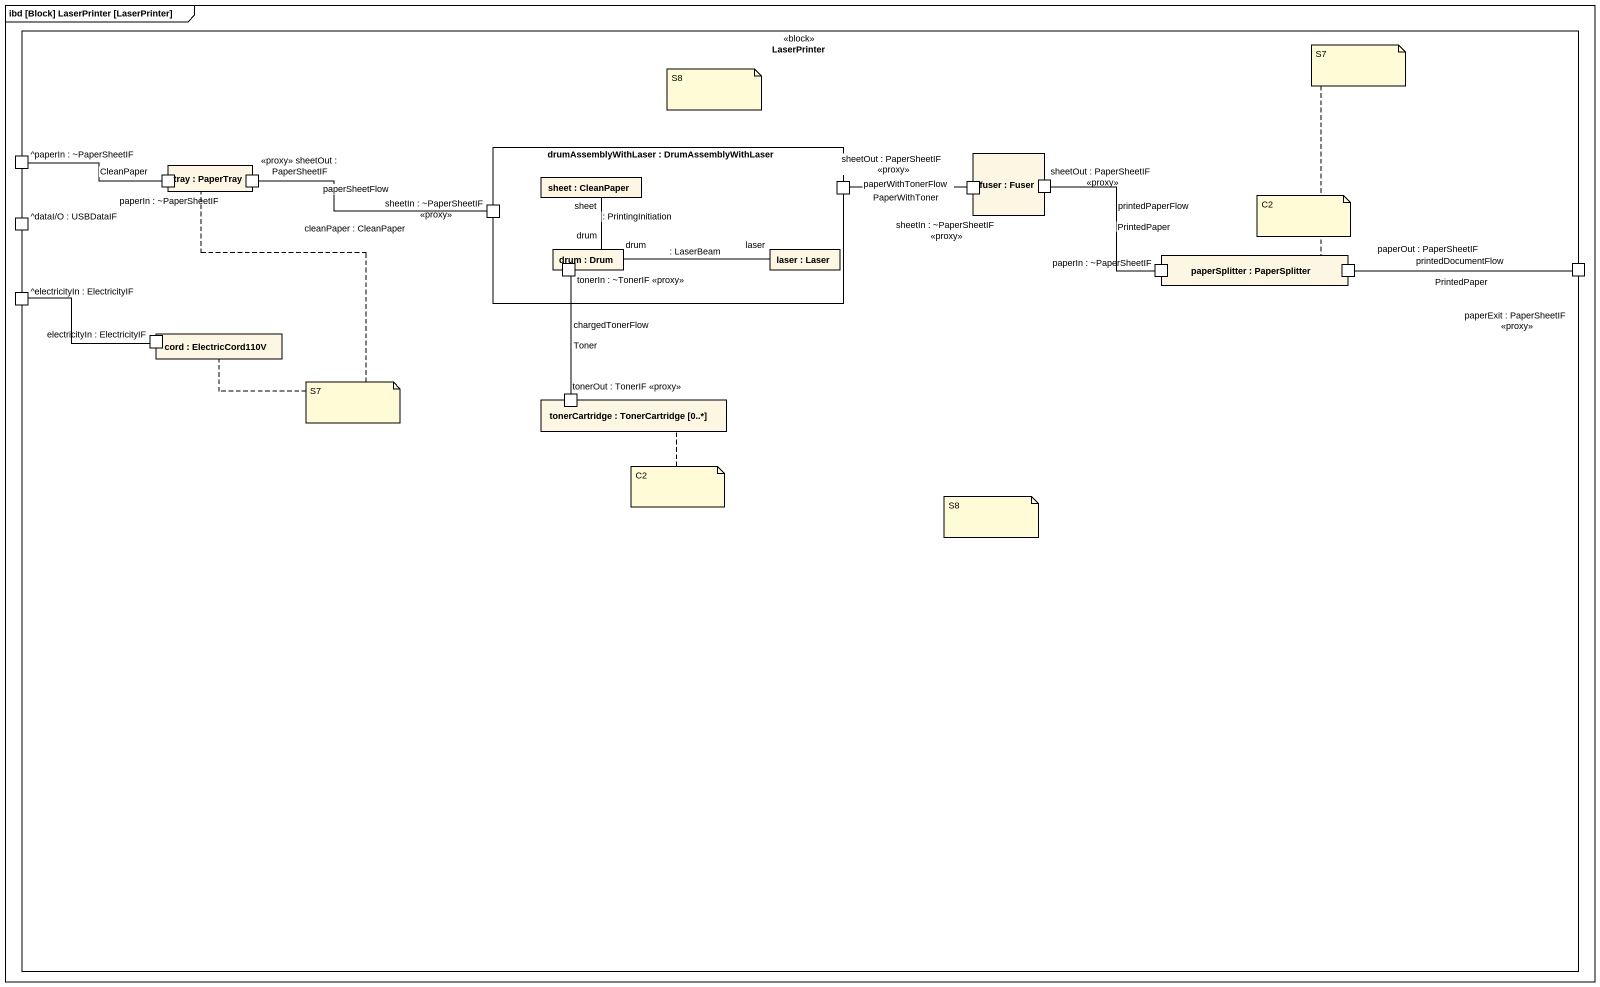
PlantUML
@startuml
mainframe ibd [Block] LaserPrinter [LaserPrinter]
rectangle LaserPrinter <<block>> {
  port "^paperIn : ~PaperSheetIF" as paperIn_PaperSheetIF
  rectangle "drumAssemblyWithLaser : DrumAssemblyWithLaser" as drumAssemblyWithLaser {
    rectangle "sheet : CleanPaper" as sheet
    port "sheetOut : PaperSheetIF <<proxy>>" as sheetOut_PaperSheetIF_proxy
    port "sheetIn : ~PaperSheetIF <<proxy>>" as sheetIn_PaperSheetIF_proxy_2
    rectangle "drum : Drum" as drum {
      port "tonerIn : ~TonerIF <<proxy>>" as tonerIn_TonerIF_proxy
    }
    rectangle "laser : Laser" as laser
  }
  rectangle "fuser : Fuser" as fuser {
    port "sheetIn : ~PaperSheetIF <<proxy>>" as sheetIn_PaperSheetIF_proxy
    port "sheetOut : PaperSheetIF <<proxy>>" as sheetOut_PaperSheetIF_proxy_2
  }
  rectangle "tray : PaperTray" as tray {
    port "paperIn : ~PaperSheetIF" as paperIn_PaperSheetIF_2
    port "<<proxy>> sheetOut : PaperSheetIF" as proxy_sheetOut_PaperSheetIF
  }
  port "^dataI/O : USBDataIF" as dataI_O_USBDataIF
  rectangle "paperSplitter : PaperSplitter" as paperSplitter {
    port "paperIn : ~PaperSheetIF" as paperIn_PaperSheetIF_3
    port "paperOut : PaperSheetIF" as paperOut_PaperSheetIF
  }
  port "paperExit : PaperSheetIF <<proxy>>" as paperExit_PaperSheetIF_proxy
  port "^electricityIn : ElectricityIF" as electricityIn_ElectricityIF
  rectangle "cord : ElectricCord110V" as cord {
    port "electricityIn : ElectricityIF" as electricityIn_ElectricityIF_2
  }
  rectangle "tonerCartridge : TonerCartridge [0..*]" as tonerCartridge {
    port "tonerOut : TonerIF <<proxy>>" as tonerOut_TonerIF_proxy
  }
}
paperIn_PaperSheetIF -right- paperIn_PaperSheetIF_2 : CleanPaper
proxy_sheetOut_PaperSheetIF -right- sheetIn_PaperSheetIF_proxy_2 : paperSheetFlow\ncleanPaper : CleanPaper
sheet "sheet" -- "drum" drum : : PrintingInitiation
sheetOut_PaperSheetIF_proxy -right- sheetIn_PaperSheetIF_proxy : paperWithTonerFlow\nPaperWithToner
sheetOut_PaperSheetIF_proxy_2 -- paperIn_PaperSheetIF_3 : printedPaperFlow\nPrintedPaper
drum "drum" -right- "laser" laser : : LaserBeam
paperOut_PaperSheetIF -right- paperExit_PaperSheetIF_proxy : printedDocumentFlow\nPrintedPaper
electricityIn_ElectricityIF -right- electricityIn_ElectricityIF_2
tonerOut_TonerIF_proxy -up- tonerIn_TonerIF_proxy : chargedTonerFlow\nToner
note top of paperSplitter : S7
note as N2
  S8
end note
note as N3
  C2
end note
note as N4
  S7
end note
N4 .. tray
N4 .. cord
note bottom of tonerCartridge : C2
note as N6
  S8
end note
@enduml
